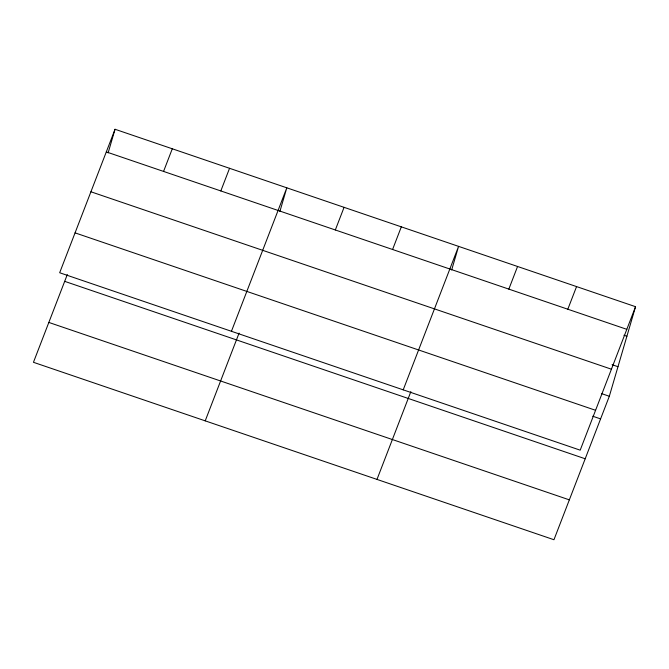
<?xml version="1.0" encoding="UTF-8"?>
<svg xmlns="http://www.w3.org/2000/svg" width="669" height="669" viewBox="0 0 669 669"><rect width="100%" height="100%" fill="white"/><g stroke="black" fill="none" stroke-linecap="round" stroke-linejoin="round"><path stroke-width="1" d="M108.119 152.908L115.043 129.268L635.55 306.695L609.325 396.257L553.957 539.732L33.45 362.305L67.318 274.533M279.885 211.463L286.809 187.813L231.441 331.297M451.65 270.008L458.574 246.368L403.215 389.843M115.043 129.268L59.675 272.743L580.19 450.17L635.55 306.695M163.562 171.423L172.293 148.777M220.82 190.933L229.551 168.295M205.216 420.86L239.084 333.087M335.328 229.969L344.067 207.331M392.586 249.487L401.316 226.85M376.99 479.414L410.858 391.641M508.833 289.117L517.563 266.479M567.822 309.22L576.561 286.583M106.304 151.905L626.811 329.332M623.943 335.244L626.895 336.248M612.076 364.689L617.98 366.704M90.917 191.777L611.424 369.204M601.456 393.581L609.325 396.257M75.062 232.862L595.577 410.298M592.726 416.218L600.586 418.894M64.692 281.348L585.199 458.775M48.837 322.433L569.344 499.86"/></g></svg>
